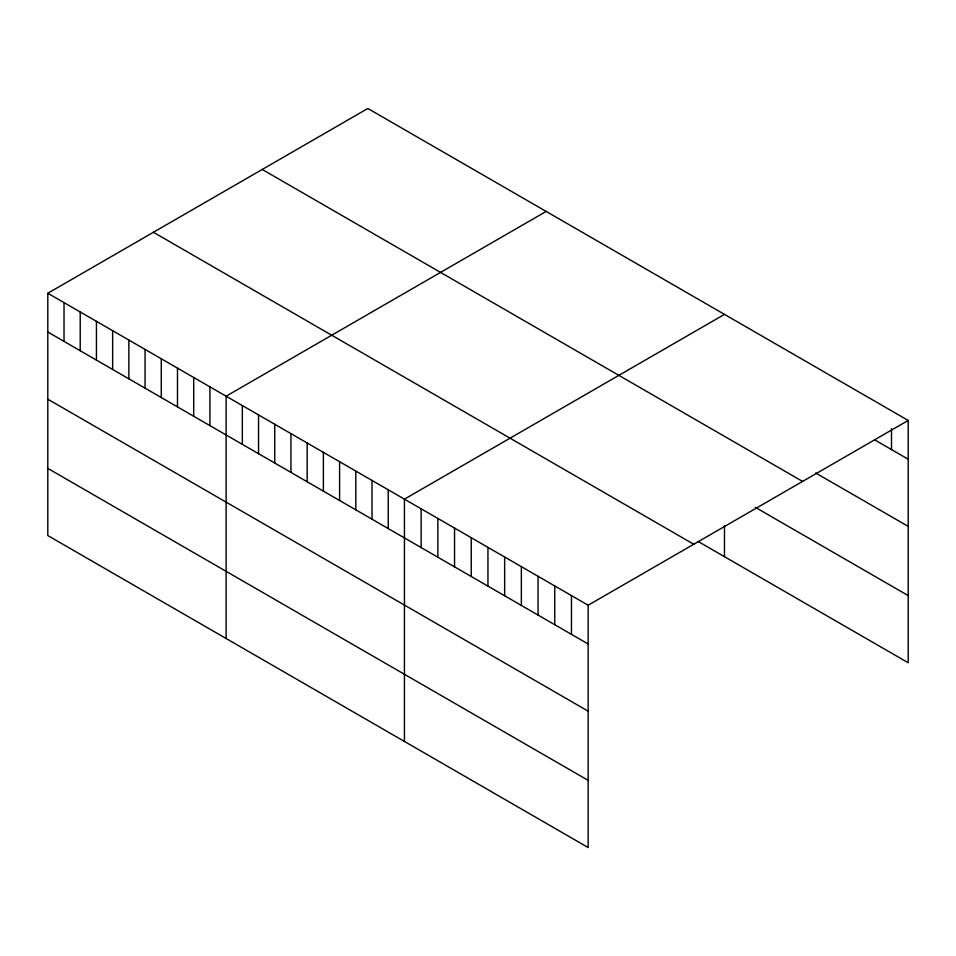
<?xml version="1.0" encoding="UTF-8"?>
<svg xmlns="http://www.w3.org/2000/svg" width="956" height="956" viewBox="0 0 956 956"><rect width="100%" height="100%" fill="white"/><g stroke="black" fill="none" stroke-linecap="round" stroke-linejoin="round"><path stroke-width="1.43" d="M47.8 293.253L588.155 605.22L588.155 847.518L47.8 535.551L47.8 293.253L367.845 108.482L908.2 420.449L908.2 662.747L698.286 541.562M546.163 211.431L226.118 396.202L226.118 638.5M724.481 314.381L404.436 499.151L404.436 741.45M588.155 605.22L908.2 420.449M874.8 439.927L908.2 459.215M815.695 472.981L908.2 526.386M262.231 169.451L802.586 481.43M755.312 507.313L908.2 595.588M153.414 232.272L693.769 544.251M47.8 332.019L588.155 643.986M47.8 399.178L588.155 711.156M47.8 468.38L588.155 780.359M891.494 428.706L891.494 449.571M724.481 525.896L724.481 556.679M571.461 595.576L571.461 634.342M554.755 585.932L554.755 624.71M538.049 576.301L538.049 615.067M521.355 566.657L521.355 605.423M504.649 557.013L504.649 595.779M487.954 547.37L487.954 586.136M471.248 537.726L471.248 576.492M454.542 528.082L454.542 566.848M437.848 518.439L437.848 557.205M421.142 508.795L421.142 547.561M388.232 489.795L388.232 528.56M372.015 480.438L372.015 519.204M355.811 471.069L355.811 509.847M339.595 461.712L339.595 500.478M323.379 452.355L323.379 491.121M307.175 442.998L307.175 481.764M290.959 433.642L290.959 472.407M274.754 424.285L274.754 463.051M258.538 414.916L258.538 453.682M242.334 405.559L242.334 444.325M209.914 386.845L209.914 425.611M193.698 377.489L193.698 416.254M177.481 368.12L177.481 406.886M161.277 358.763L161.277 397.529M145.061 349.406L145.061 388.172M128.857 340.049L128.857 378.815M112.641 330.692L112.641 369.458M96.437 321.324L96.437 360.089M80.22 311.967L80.22 350.733M64.016 302.61L64.016 341.376"/></g></svg>
